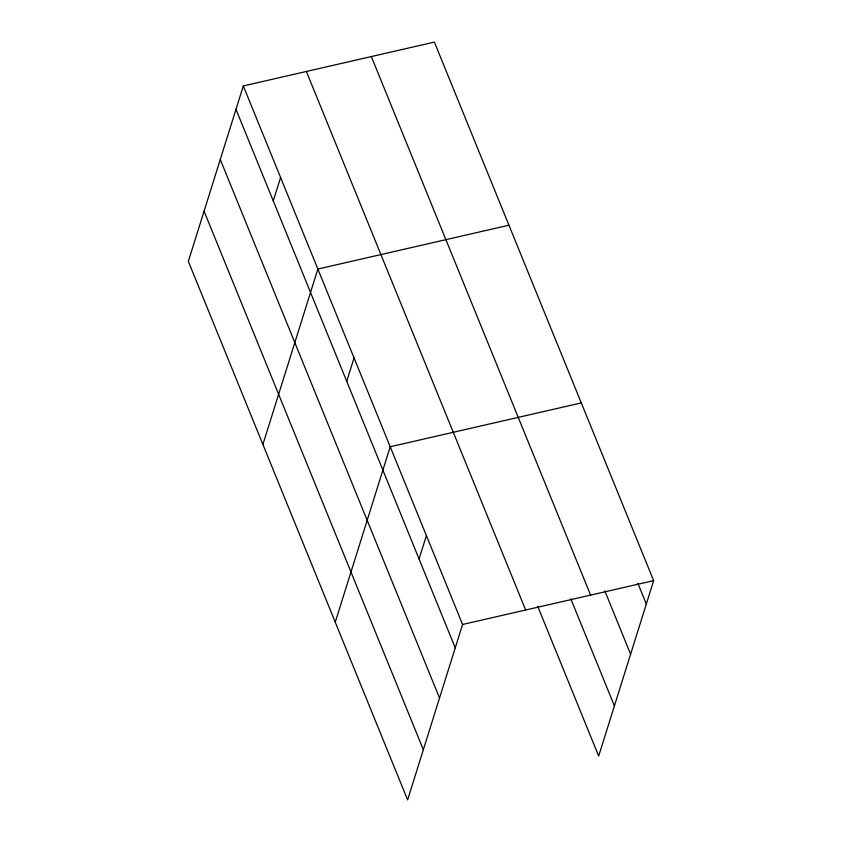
<?xml version="1.0" encoding="UTF-8"?>
<svg xmlns="http://www.w3.org/2000/svg" width="842" height="842" viewBox="0 0 842 842"><rect width="100%" height="100%" fill="white"/><g stroke="black" fill="none" stroke-linecap="round" stroke-linejoin="round"><path stroke-width="1.26" d="M243.317 85.937L188.345 261.357L407.612 799.9L462.584 624.48L243.317 85.937L434.388 42.1L653.655 580.643L598.683 756.063L537.722 606.345M273.261 200.891L280.597 177.494M262.893 444.46L317.866 269.04L508.936 225.203M346.715 381.3L354.05 357.903M335.253 622.185L390.225 446.755L581.296 402.918M419.074 559.014L426.41 535.617M462.584 624.48L653.655 580.643M637.899 583.348L646.319 604.04M604.83 590.905L630.605 654.202M371.333 56.561L590.6 595.105M570.792 598.778L614.407 705.891M306.372 71.475L525.64 610.008M235.981 109.334L455.259 647.877M220.267 159.506L439.535 698.039M204.069 211.195L423.337 749.727"/></g></svg>
